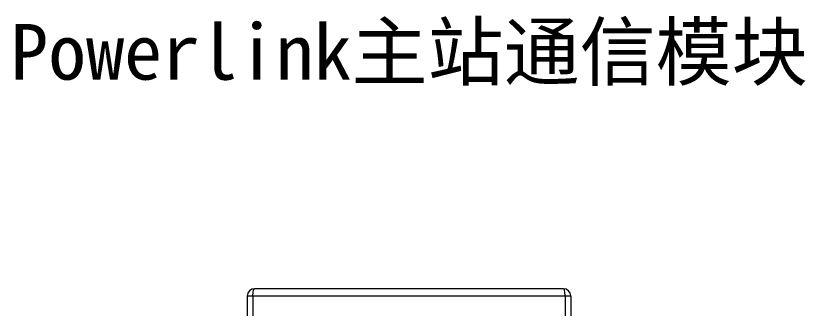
# Model space of a CAD drawing. Header units: millimetres. Extents: x 33157 to 59611, y -29750 to 1750.
# Drawn here: x 53921.8 to 54010.3, y -3044.7 to -3011.8 of the extents above; entities that cross this region are included whole.
import ezdxf

# ---------------------------------------------------------------- set-up
doc = ezdxf.new("R2010")
doc.units = ezdxf.units.MM
doc.layers.get('0').update_dxf_attribs({"lineweight": 18})
doc.layers.add('细实线', color=7, linetype='Continuous', lineweight=20)
doc.styles.add('WMF-宋体0', font='')
doc.styles.get('WMF-宋体0').set_extended_font_data('宋体')

msp = doc.modelspace()

# ---------------------------------------------------------------- linework, layer by layer
at = {"lineweight": 9}
for p, q in [((53947.74, -3043.278), (53947.74, -3208)), ((53948.354, -3043.278), (53948.354, -3107.761)), ((53983.392, -3043.278), (53983.392, -3107.761)), ((53984.007, -3043.278), (53984.007, -3170.694))]:
    msp.add_line(p, q, dxfattribs=at)
for points, knots in [([(53948.543, -3042.475), (53948.543, -3042.475), (53948.241, -3042.532), (53948.241, -3042.532), (53948.241, -3042.532), (53947.976, -3042.711), (53947.976, -3042.711), (53947.976, -3042.711), (53947.806, -3042.966), (53947.806, -3042.966), (53947.806, -3042.966), (53947.74, -3043.278), (53947.74, -3043.278)], [0, 0, 0, 0, 153690.295573, 153690.295573, 153690.295573, 307380.591146, 307380.591146, 307380.591146, 461070.886719, 461070.886719, 461070.886719, 614761.182292, 614761.182292, 614761.182292, 614761.182292]), ([(53948.354, -3043.278), (53948.354, -3043.278), (53948.382, -3042.853), (53948.382, -3042.853), (53948.382, -3042.853), (53948.42, -3042.645), (53948.42, -3042.645), (53948.42, -3042.645), (53948.467, -3042.541), (53948.467, -3042.541), (53948.467, -3042.541), (53948.543, -3042.475), (53948.543, -3042.475)], [0, 0, 0, 0, 153691.443119, 153691.443119, 153691.443119, 307382.886238, 307382.886238, 307382.886238, 461074.329357, 461074.329357, 461074.329357, 614765.772476, 614765.772476, 614765.772476, 614765.772476]), ([(53984.007, -3043.278), (53984.007, -3043.278), (53983.94, -3042.966), (53983.94, -3042.966), (53983.94, -3042.966), (53983.77, -3042.711), (53983.77, -3042.711), (53983.77, -3042.711), (53983.506, -3042.532), (53983.506, -3042.532), (53983.506, -3042.532), (53983.203, -3042.475), (53983.203, -3042.475)], [0, 0, 0, 0, 153789.234528, 153789.234528, 153789.234528, 307578.469055, 307578.469055, 307578.469055, 461367.703583, 461367.703583, 461367.703583, 615156.93811, 615156.93811, 615156.93811, 615156.93811]), ([(53983.392, -3043.278), (53983.392, -3043.278), (53983.364, -3042.853), (53983.364, -3042.853), (53983.364, -3042.853), (53983.317, -3042.645), (53983.317, -3042.645), (53983.317, -3042.645), (53983.279, -3042.541), (53983.279, -3042.541), (53983.279, -3042.541), (53983.203, -3042.475), (53983.203, -3042.475)], [0, 0, 0, 0, 153787.960998, 153787.960998, 153787.960998, 307575.921995, 307575.921995, 307575.921995, 461363.882993, 461363.882993, 461363.882993, 615151.84399, 615151.84399, 615151.84399, 615151.84399])]:
    msp.add_open_spline(points, degree=3, knots=knots, dxfattribs=at)
for points in [[(53983.203, -3042.475), (53983.203, -3042.475), (53948.543, -3042.475), (53948.543, -3042.475)], [(53947.74, -3043.278), (53947.74, -3043.278), (53984.007, -3043.278), (53984.007, -3043.278)]]:
    msp.add_open_spline(points, degree=3, dxfattribs=at)

# ---------------------------------------------------------------- texts
at = {"layer": '细实线', "insert": (53965.873, -3016.225), "char_height": 6.25, "width": 149.29046, "attachment_point": 5, "style": 'WMF-宋体0'}
msp.add_mtext('\\pxqc;Powerlink主站通信模块', dxfattribs=at)

doc.saveas('drawing.dxf')
